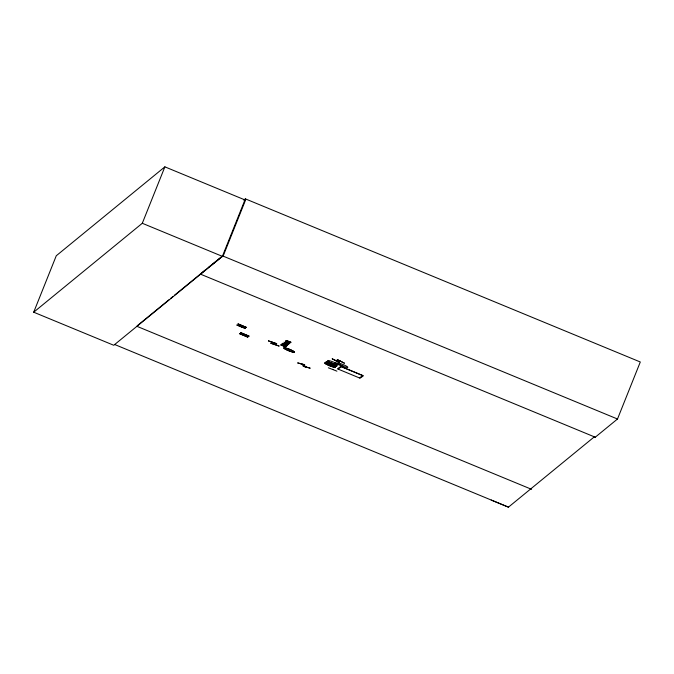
<?xml version="1.0" encoding="UTF-8"?>
<svg xmlns="http://www.w3.org/2000/svg" width="674" height="674" viewBox="0 0 674 674"><rect width="100%" height="100%" fill="white"/><g stroke="black" fill="none" stroke-linecap="round" stroke-linejoin="round"><path stroke-width="1.01" d="M310.2 368.198L303.081 366.235L309.905 368.046M337.194 359.571L344.254 363.059M337.379 359.638L344.439 363.219M238.065 323.882L246.558 327.463L238.048 323.941M240.711 332.661L249.195 336.191L240.677 332.661M245.673 199.74L223.288 255.699L200.33 274.091L595.26 437.215L617.494 419.009L640.3 361.989L245.37 198.864L222.378 256.356L113.771 345.273L33.7 312.205L56.271 255.766L164.877 166.849L244.948 199.925M33.7 312.205L142.298 223.279L164.877 166.849M211.257 265.455L211.451 264.983M245.277 328.499L236.793 324.994L245.378 328.356M239.439 333.689L247.973 337.194L239.523 333.571M304.429 364.718L297.613 362.907L304.732 364.752M328.348 367.793L336.924 371.163M268.463 340.842L276.618 343.614M332.248 358.804L339.342 362.326M243.786 200.161L245.37 198.864M137.488 325.55L168.904 299.82M170.522 298.498L172.94 296.518M174.549 295.204L205.89 269.541M208.274 267.586L222.563 255.884L617.494 419.009M240.904 326.629L242.092 325.711M242.438 325.845L241.351 326.789M244.687 334.414L243.575 335.374M245.075 334.574L243.988 335.517M283.914 342.207L288.598 344.136M285.38 341.448L286.593 342.215M283.518 344.161L284.074 343.698L286.762 344.717L284.327 343.496L287.849 344.759L284.596 343.277L287.04 344.481M286.795 342.78L289.416 343.588L285.86 342.299L286.391 341.802M283.981 344.355L287.04 345.476L282.061 343.723L286.821 345.594M491.253 500.074L508.449 507.151L594.333 436.828L595.26 437.215M332.998 369.529L332.526 369.335M338.205 369.023L341.347 366.732L362.696 375.587L359.545 377.878M306.611 367.17L301.43 364.019M243.592 335.256L244.064 335.433M241.991 325.795L242.379 325.946M241.065 326.553L241.435 326.705M338.971 364.626L338.525 364.466M340.016 361.247L340.783 361.475M340.699 361.458L335.669 360.607M305.87 366.816L306.215 366.909M286.34 345.324L284.125 344.237M332.257 358.888L339.283 362.376M336.056 360.767L336.478 360.826L336.031 360.641M287.116 343.622C292.137 346.099 280.553 341.398 286.585 343.403M301.708 364.272L301.927 364.314M268.454 340.934L276.711 343.782M272.591 342.51L272.726 342.409M279.002 346.04L270.796 343.142M306.19 367.027L301.261 364.011M283.998 343.765L287.554 344.995L285.068 343.833M142.298 223.279L222.378 256.356M286.736 342.106L289.651 343.344L288.337 342.763M286.121 342.021L286.677 342.636M283.931 343.824L287.293 345.214L283.788 343.942M283.737 343.984L282.692 343.647L283.653 344.043M136.679 326.208L531.609 489.332M114.487 344.431L508.449 507.151M274.765 344.414L272.86 342.485M272.389 342.308L274.596 344.49M284.529 346.217L284.933 346.562L280.746 344.97L285.287 346.529M270.881 343.319L279.061 346.015M288.868 343.352L287.41 342.94L288.868 343.352M289.584 342.754L285.397 341.162L290.123 342.965L289.188 342.409L289.584 342.754M288.396 343.765L287.849 343.74L288.885 344.001L285.363 342.552L288.396 343.765M334.666 362.561L343.159 366.151L334.683 362.62M286.164 340.496L290.915 342.249L286.164 340.496M282.785 343.344L283.375 343.58L282.785 343.344M281.235 344.641L285.734 346.487L282.145 344.667C295.835 350.564 273.299 340.378 284.79 346.107L281.235 344.641M340.817 366.403L337.48 368.83L360.084 378.207L363.412 375.78L340.817 366.403M285.793 349.41A5.746 0.817 21.8 0 0 294.361 352.182A5.746 0.817 21.8 0 0 287.04 348.391A5.746 0.817 21.8 0 0 285.793 349.41A5.746 0.817 21.8 0 0 294.344 352.216A5.746 0.817 21.8 0 0 287.031 348.424A5.746 0.817 21.8 0 0 285.776 349.444M326.806 364.449A5.746 0.817 21.8 0 0 335.374 367.212A5.746 0.817 21.8 0 0 328.061 363.421A5.746 0.817 21.8 0 0 326.806 364.449A5.746 0.817 21.8 0 0 335.366 367.246A5.746 0.817 21.8 0 0 328.044 363.454A5.746 0.817 21.8 0 0 326.797 364.474M328.246 363.278A5.746 0.817 21.8 0 0 336.815 366.049A5.746 0.817 21.8 0 0 329.51 362.233A5.746 0.817 21.8 0 0 328.255 363.261A5.746 0.817 21.8 0 0 336.823 366.033A5.746 0.817 21.8 0 0 329.502 362.258A5.746 0.817 21.8 0 0 328.246 363.278M339.241 364.634A5.746 0.817 21.8 0 0 347.809 367.397A5.746 0.817 21.8 0 0 340.488 363.606A5.746 0.817 21.8 0 0 339.241 364.634M329.62 362.14A5.746 0.817 21.8 0 0 338.188 364.912A5.746 0.817 21.8 0 0 330.875 361.121A5.746 0.817 21.8 0 0 329.62 362.14"/></g></svg>
